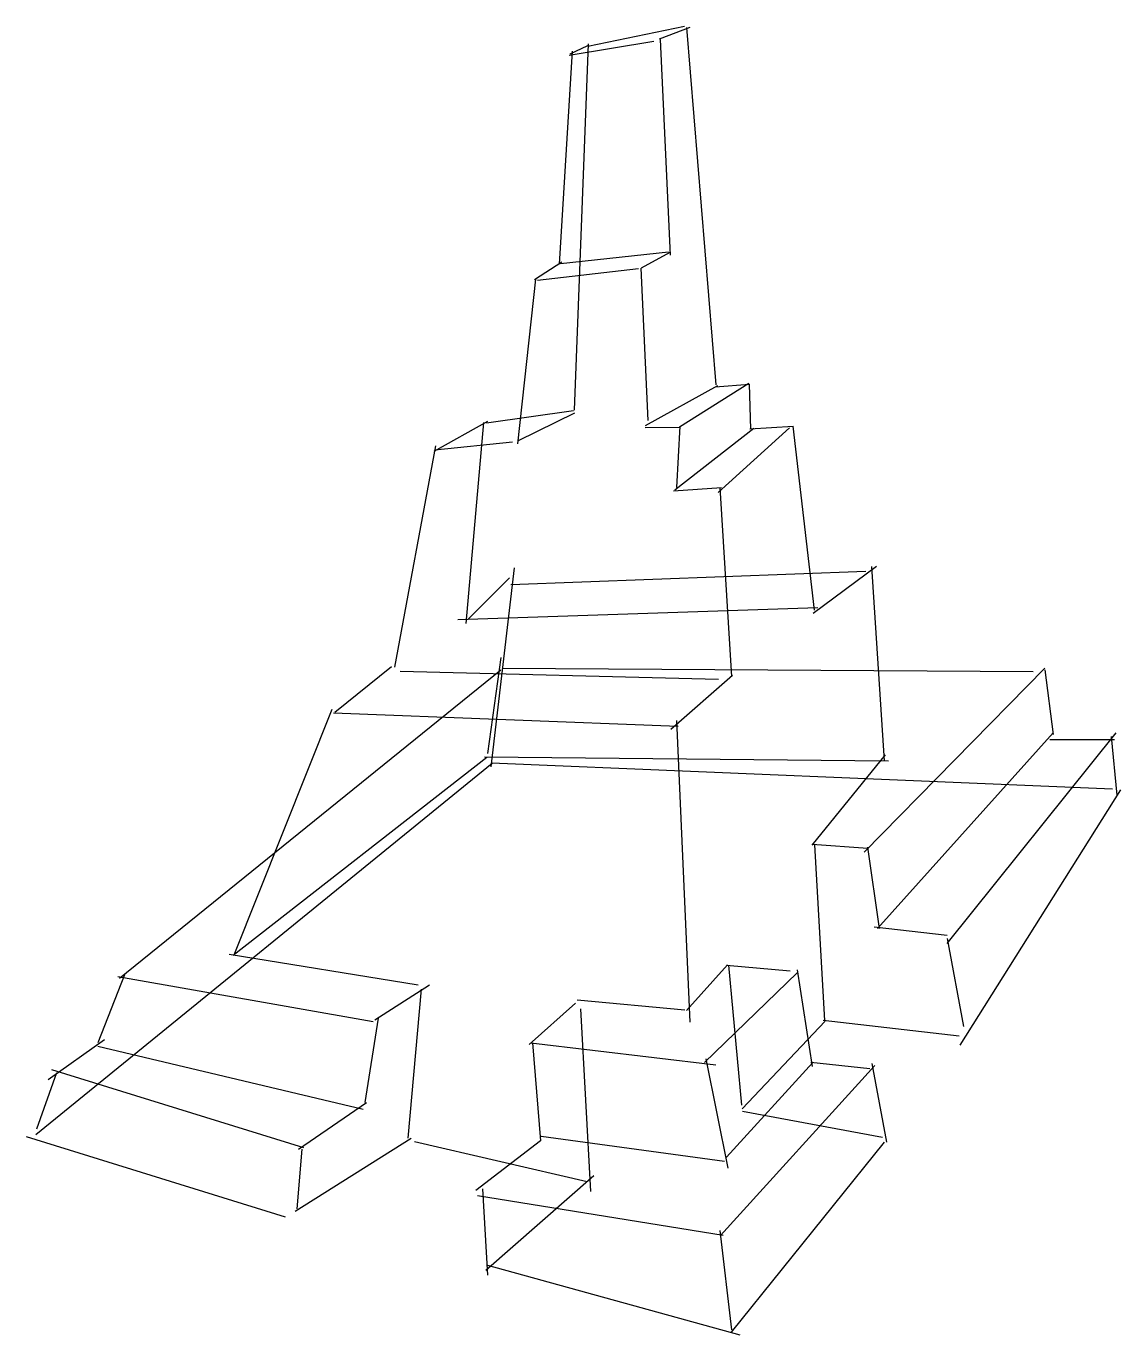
# Model space of a CAD drawing. Header units: metres. Extents: x -250 to 80, y -324 to 71.
import ezdxf

# ---------------------------------------------------------------- set-up
doc = ezdxf.new("R2010")
doc.units = ezdxf.units.M

msp = doc.modelspace()

# ---------------------------------------------------------------- linework, layer by layer
at = {"color": 0}
for p, q in [((-80.800003, 64.800003), (-51.599998, 70.800003)), ((-59.200001, 66.949997), (-49.900002, 70.550003)), ((-51, 70.449997), (-42.200001, -37.349998)), ((-85.5, 63.25), (-89.400002, -0.95)), ((-86.400002, 62.049999), (-60.900002, 66.25)), ((-86.099998, 62.450001), (-80.800003, 64.949997)), ((-80.699997, 65.449997), (-84.900002, -44.950001)), ((-59, 66.75), (-56, 1.75)), ((-89, -0.75), (-56.5, 2.75)), ((-64.640266, -2.087128), (-55.963696, 2.645545)), ((-96.900002, -5.55), (-88.599998, -0.25)), ((-96, -5.75), (-65.5, -2.25)), ((-64.800003, -2.15), (-62.700001, -48.049999)), ((-96.599998, -5.5), (-102, -55.099998)), ((-63.394981, -49.56559), (-41.602867, -37.579929)), ((-53.152687, -50.001434), (-32.232258, -36.817204)), ((-42.365589, -37.906811), (-32.014336, -37.144085)), ((-32.142651, -37.095341), (-31.70681, -50.715412)), ((-111.320953, -48.775246), (-85.094063, -45.028545)), ((-101.658417, -54.099503), (-84.699669, -45.817326)), ((-127.099998, -57.349998), (-110.900002, -48.25)), ((-112.199997, -48.700001), (-117.599998, -109.300003)), ((-63.503944, -50.219357), (-52.825806, -50.110394)), ((-54.588531, -69.02079), (-30.726166, -50.388531)), ((-53, -49.75), (-54, -68.25)), ((-41.5, -69.75), (-20, -50.25)), ((-31.92473, -50.606453), (-18.849463, -49.843727)), ((-19, -49.75), (-12.5, -105.25)), ((-126.900002, -56.950001), (-103.5, -54.549999)), ((-126.714699, -55.678493), (-139.07312, -122.413979)), ((-55, -69.25), (-40.5, -68.25)), ((-41, -68.25), (-37.5, -125.25)), ((-103, -92.5), (-110, -152.5)), ((-104, -97.5), (3, -93.5)), ((-12.8681, -106.206093), (6.287455, -91.993904)), ((4.7, -92.150002), (8.6, -150.649994)), ((-117, -108.099998), (-104.400002, -95.5)), ((-120, -108.099998), (-11.4, -104.5)), ((-157.100006, -136.050003), (-140, -122.25)), ((-107, -119.5), (-111, -148.5)), ((-222, -216.25), (-107, -123.25)), ((-137.399994, -123.699997), (-41.400002, -126.099998)), ((-106.5, -122.75), (53.5, -123.75)), ((-55.799999, -141.100006), (-37.200001, -124.900002)), ((2.5, -178.25), (57, -122.75)), ((57, -123.25), (59.5, -142.75)), ((-158, -135.25), (-187.5, -209.25)), ((-157.5, -136.25), (-53.5, -140.25)), ((-54, -138.5), (-50, -229.5)), ((6.5, -201.25), (59.5, -142.25)), ((27.5, -205.75), (78.5, -142.25)), ((58.5, -144.25), (78, -144.25)), ((77, -143.350006), (78.699997, -161.050003)), ((-187.699997, -209.25), (-111.199997, -149.550003)), ((-111.900002, -149.449997), (9.9, -150.649994)), ((-13.2, -176.149994), (9, -148.850006)), ((-247.199997, -263.399994), (-109.599998, -151.399994)), ((-109.800003, -151.300003), (77.400002, -159.100006)), ((31.5, -236.449997), (79.900002, -159.449997)), ((-13.2, -175.850006), (3.6, -177.050003)), ((-12.414191, -175.985641), (-9.456271, -229.031021)), ((3.5, -176.75), (7, -201.25)), ((5.5, -200.75), (27.5, -203.25)), ((27.5, -204.25), (32.5, -230.75)), ((-188.899994, -208.949997), (-131.899994, -218.25)), ((-38.700001, -212.149994), (-51, -225.949997)), ((-39, -212.25), (-19.799999, -214.050003)), ((-38.400002, -212.25), (-34.5, -254.550003)), ((-220.5, -215.25), (-228.5, -235.75)), ((-222.5, -215.75), (-145.5, -229.25)), ((-45.599998, -241.649994), (-17.700001, -214.649994)), ((-17.700001, -213.75), (-13.2, -242.850006)), ((-145, -228.75), (-128.5, -218.25)), ((-131, -219.5), (-135, -264.5)), ((-98.5, -236.25), (-84.5, -223.75)), ((-84, -222.75), (-51.5, -225.75)), ((-144, -228.25), (-148, -253.75)), ((-83, -225.5), (-80, -280.5)), ((-9.85066, -228.833832), (31.165842, -233.566498)), ((-34.302807, -255.652313), (-9.259076, -229.22821)), ((-243.5, -246.75), (-226.5, -234.75)), ((-98, -235.699997), (-42.200001, -242.300003)), ((-97.5, -235.75), (-95, -265.25)), ((-228.5, -236.75), (-148.5, -255.75)), ((-45.200001, -240.5), (-38.599998, -273.5)), ((-242.5, -243.75), (-166.5, -267.25)), ((-40.799999, -293.850006), (5.7, -242.550003)), ((-39, -270.149994), (-12.9, -241.649994)), ((-13.6, -241.5), (4.2, -243.5)), ((4.8, -241.949997), (9.3, -265.649994)), ((-241, -244.75), (-247, -261.75)), ((-168, -267.75), (-147.5, -253.75)), ((-34.200001, -256.350006), (8.1, -264.149994)), ((-250.100006, -263.950012), (-172, -288.149994)), ((-94.800003, -263.850006), (-39.599998, -271.350006)), ((-169, -286.5), (-134, -264.5)), ((-167, -267.75), (-168.5, -285.75)), ((-133, -265.5), (-81, -277.5)), ((-95, -265.25), (-114.5, -280.25)), ((-37.5, -322.950012), (8.7, -265.649994)), ((-111.5, -304.25), (-79, -275.75)), ((-112.5, -279.75), (-111, -305.75)), ((-114, -281.75), (-40, -293.75)), ((-41, -292.25), (-37.5, -322.25)), ((-111, -302.75), (-35, -323.75))]:
    msp.add_line(p, q, dxfattribs=at)

doc.saveas('drawing.dxf')
